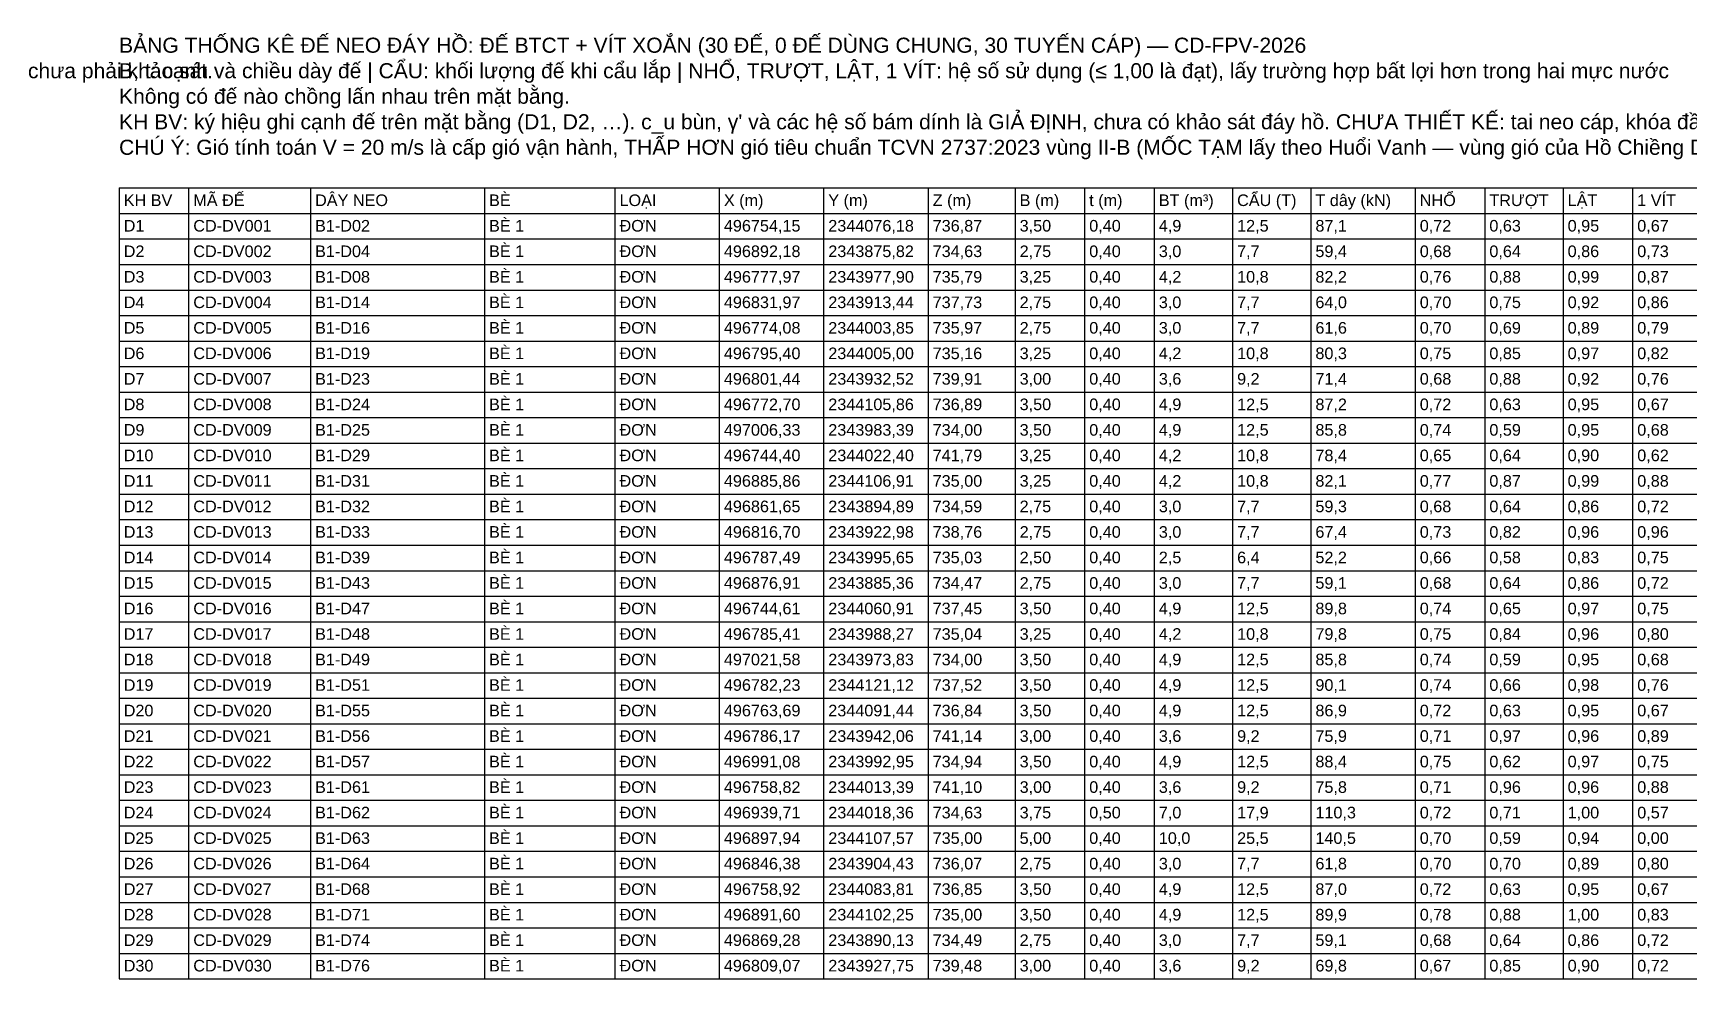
# Model space of a CAD drawing. Header units: metres. Extents: x 496742 to 497680, y 2343756 to 2344226.
# Drawn here: x 497302.9 to 497474.2, y 2344127.8 to 2344225.7 of the extents above; entities that cross this region are included whole.
import ezdxf

# ---------------------------------------------------------------- set-up
doc = ezdxf.new("R2010")
doc.units = ezdxf.units.M
doc.layers.add('07_BANG_THONG_KE_COC_BO', color=7, linetype='Continuous')
doc.layers.add('08_BANG_THONG_KE_DE_NEO', color=7, linetype='Continuous')
doc.styles.add('VN', font='arial.ttf')

msp = doc.modelspace()

# ---------------------------------------------------------------- linework, layer by layer
at = {"layer": '08_BANG_THONG_KE_DE_NEO'}
for p, q in [((497311.82, 2344209.648), (497506.22, 2344209.648)), ((497311.82, 2344209.648), (497311.82, 2344127.808)), ((497319.02, 2344209.648), (497319.02, 2344127.808)), ((497331.62, 2344209.648), (497331.62, 2344127.808)), ((497349.62, 2344209.648), (497349.62, 2344127.808)), ((497363.12, 2344209.648), (497363.12, 2344127.808)), ((497373.92, 2344209.648), (497373.92, 2344127.808)), ((497384.72, 2344209.648), (497384.72, 2344127.808)), ((497395.52, 2344209.648), (497395.52, 2344127.808)), ((497404.52, 2344209.648), (497404.52, 2344127.808)), ((497411.72, 2344209.648), (497411.72, 2344127.808)), ((497418.92, 2344209.648), (497418.92, 2344127.808)), ((497427.02, 2344209.648), (497427.02, 2344127.808)), ((497435.12, 2344209.648), (497435.12, 2344127.808)), ((497445.92, 2344209.648), (497445.92, 2344127.808)), ((497453.12, 2344209.648), (497453.12, 2344127.808)), ((497461.22, 2344209.648), (497461.22, 2344127.808)), ((497468.42, 2344209.648), (497468.42, 2344127.808)), ((497311.82, 2344207.008), (497506.22, 2344207.008)), ((497311.82, 2344204.368), (497506.22, 2344204.368)), ((497311.82, 2344201.728), (497506.22, 2344201.728)), ((497311.82, 2344199.088), (497506.22, 2344199.088)), ((497311.82, 2344196.448), (497506.22, 2344196.448)), ((497311.82, 2344193.808), (497506.22, 2344193.808)), ((497311.82, 2344191.168), (497506.22, 2344191.168)), ((497311.82, 2344188.528), (497506.22, 2344188.528)), ((497311.82, 2344185.888), (497506.22, 2344185.888)), ((497311.82, 2344183.248), (497506.22, 2344183.248)), ((497311.82, 2344180.608), (497506.22, 2344180.608)), ((497311.82, 2344177.968), (497506.22, 2344177.968)), ((497311.82, 2344175.328), (497506.22, 2344175.328)), ((497311.82, 2344172.688), (497506.22, 2344172.688)), ((497311.82, 2344170.048), (497506.22, 2344170.048)), ((497311.82, 2344167.408), (497506.22, 2344167.408)), ((497311.82, 2344164.768), (497506.22, 2344164.768)), ((497311.82, 2344162.128), (497506.22, 2344162.128)), ((497311.82, 2344159.488), (497506.22, 2344159.488)), ((497311.82, 2344156.848), (497506.22, 2344156.848)), ((497311.82, 2344154.208), (497506.22, 2344154.208)), ((497311.82, 2344151.568), (497506.22, 2344151.568)), ((497311.82, 2344148.928), (497506.22, 2344148.928)), ((497311.82, 2344146.288), (497506.22, 2344146.288)), ((497311.82, 2344143.648), (497506.22, 2344143.648)), ((497311.82, 2344141.008), (497506.22, 2344141.008)), ((497311.82, 2344138.368), (497506.22, 2344138.368)), ((497311.82, 2344135.728), (497506.22, 2344135.728)), ((497311.82, 2344133.088), (497506.22, 2344133.088)), ((497311.82, 2344130.448), (497506.22, 2344130.448)), ((497311.82, 2344127.808), (497506.22, 2344127.808))]:
    msp.add_line(p, q, dxfattribs=at)

# ---------------------------------------------------------------- texts
at = {"layer": '07_BANG_THONG_KE_COC_BO', "style": 'VN'}
msp.add_text('Quy tắc của Chủ đầu tư (08/10/2026): gần bờ, kể cả chỗ mấp mé nước, neo bằng cọc khoan nhồi; đế vít xoắn chỉ dùng giữa hai bè. Vị trí cọc mới lấy theo địa hình IFC (≥ 384,0 m), chưa phải khảo sát.', height=1.56, dxfattribs=at).set_placement((497127.92, 2344221))
at = {"layer": '08_BANG_THONG_KE_DE_NEO', "style": 'VN'}
for s, height, p in [('BẢNG THỐNG KÊ ĐẾ NEO ĐÁY HỒ: ĐẾ BTCT + VÍT XOẮN (30 ĐẾ, 0 ĐẾ DÙNG CHUNG, 30 TUYẾN CÁP) — CD-FPV-2026', 1.56, (497311.82, 2344223.64)), ('B, t: cạnh và chiều dày đế | CẨU: khối lượng đế khi cẩu lắp | NHỔ, TRƯỢT, LẬT, 1 VÍT: hệ số sử dụng (≤ 1,00 là đạt), lấy trường hợp bất lợi hơn trong hai mực nước', 1.56, (497311.82, 2344221)), ('Không có đế nào chồng lấn nhau trên mặt bằng.', 1.56, (497311.82, 2344218.36)), ("KH BV: ký hiệu ghi cạnh đế trên mặt bằng (D1, D2, …). c_u bùn, γ' và các hệ số bám dính là GIẢ ĐỊNH, chưa có khảo sát đáy hồ. CHƯA THIẾT KẾ: tai neo cáp, khóa đầu vít, móc cẩu, chống ăn mòn vít.", 1.56, (497311.82, 2344215.72)), ('CHÚ Ý: Gió tính toán V = 20 m/s là cấp gió vận hành, THẤP HƠN gió tiêu chuẩn TCVN 2737:2023 vùng II-B (MỐC TẠM lấy theo Huổi Vanh — vùng gió của Hồ Chiềng Dong chưa tra cứu) (V ≈ 29,7 m/s, q0 = 0,54 kN/m²): áp lực gió chỉ bằng 45% mức tiêu chuẩn. Cáp, cọc và đế neo định cỡ ở cấp gió này CHƯA được kiểm tra với bão thiết kế; nhập V = 30 m/s ở Tab 2 để kiểm tra.', 1.56, (497311.82, 2344213.08)), ('KH BV', 1.2, (497312.3, 2344207.776)), ('MÃ ĐẾ', 1.2, (497319.5, 2344207.776)), ('DÂY NEO', 1.2, (497332.1, 2344207.776)), ('BÈ', 1.2, (497350.1, 2344207.776)), ('LOẠI', 1.2, (497363.6, 2344207.776)), ('X (m)', 1.2, (497374.4, 2344207.776)), ('Y (m)', 1.2, (497385.2, 2344207.776)), ('Z (m)', 1.2, (497396, 2344207.776)), ('B (m)', 1.2, (497405, 2344207.776)), ('t (m)', 1.2, (497412.2, 2344207.776)), ('BT (m³)', 1.2, (497419.4, 2344207.776)), ('CẨU (T)', 1.2, (497427.5, 2344207.776)), ('T dây (kN)', 1.2, (497435.6, 2344207.776)), ('NHỔ', 1.2, (497446.4, 2344207.776)), ('TRƯỢT', 1.2, (497453.6, 2344207.776)), ('LẬT', 1.2, (497461.7, 2344207.776)), ('1 VÍT', 1.2, (497468.9, 2344207.776)), ('D1', 1.2, (497312.3, 2344205.136)), ('CD-DV001', 1.2, (497319.5, 2344205.136)), ('B1-D02', 1.2, (497332.1, 2344205.136)), ('BÈ 1', 1.2, (497350.1, 2344205.136)), ('ĐƠN', 1.2, (497363.6, 2344205.136)), ('496754,15', 1.2, (497374.4, 2344205.136)), ('2344076,18', 1.2, (497385.2, 2344205.136)), ('736,87', 1.2, (497396, 2344205.136)), ('3,50', 1.2, (497405, 2344205.136)), ('0,40', 1.2, (497412.2, 2344205.136)), ('4,9', 1.2, (497419.4, 2344205.136)), ('12,5', 1.2, (497427.5, 2344205.136)), ('87,1', 1.2, (497435.6, 2344205.136)), ('0,72', 1.2, (497446.4, 2344205.136)), ('0,63', 1.2, (497453.6, 2344205.136)), ('0,95', 1.2, (497461.7, 2344205.136)), ('0,67', 1.2, (497468.9, 2344205.136)), ('D2', 1.2, (497312.3, 2344202.496)), ('CD-DV002', 1.2, (497319.5, 2344202.496)), ('B1-D04', 1.2, (497332.1, 2344202.496)), ('BÈ 1', 1.2, (497350.1, 2344202.496)), ('ĐƠN', 1.2, (497363.6, 2344202.496)), ('496892,18', 1.2, (497374.4, 2344202.496)), ('2343875,82', 1.2, (497385.2, 2344202.496)), ('734,63', 1.2, (497396, 2344202.496)), ('2,75', 1.2, (497405, 2344202.496)), ('0,40', 1.2, (497412.2, 2344202.496)), ('3,0', 1.2, (497419.4, 2344202.496)), ('7,7', 1.2, (497427.5, 2344202.496)), ('59,4', 1.2, (497435.6, 2344202.496)), ('0,68', 1.2, (497446.4, 2344202.496)), ('0,64', 1.2, (497453.6, 2344202.496)), ('0,86', 1.2, (497461.7, 2344202.496)), ('0,73', 1.2, (497468.9, 2344202.496)), ('D3', 1.2, (497312.3, 2344199.856)), ('CD-DV003', 1.2, (497319.5, 2344199.856)), ('B1-D08', 1.2, (497332.1, 2344199.856)), ('BÈ 1', 1.2, (497350.1, 2344199.856)), ('ĐƠN', 1.2, (497363.6, 2344199.856)), ('496777,97', 1.2, (497374.4, 2344199.856)), ('2343977,90', 1.2, (497385.2, 2344199.856)), ('735,79', 1.2, (497396, 2344199.856)), ('3,25', 1.2, (497405, 2344199.856)), ('0,40', 1.2, (497412.2, 2344199.856)), ('4,2', 1.2, (497419.4, 2344199.856)), ('10,8', 1.2, (497427.5, 2344199.856)), ('82,2', 1.2, (497435.6, 2344199.856)), ('0,76', 1.2, (497446.4, 2344199.856)), ('0,88', 1.2, (497453.6, 2344199.856)), ('0,99', 1.2, (497461.7, 2344199.856)), ('0,87', 1.2, (497468.9, 2344199.856)), ('BÈ 1', 1.2, (497350.1, 2344197.216)), ('D4', 1.2, (497312.3, 2344197.216)), ('CD-DV004', 1.2, (497319.5, 2344197.216)), ('B1-D14', 1.2, (497332.1, 2344197.216)), ('ĐƠN', 1.2, (497363.6, 2344197.216)), ('496831,97', 1.2, (497374.4, 2344197.216)), ('2343913,44', 1.2, (497385.2, 2344197.216)), ('737,73', 1.2, (497396, 2344197.216)), ('2,75', 1.2, (497405, 2344197.216)), ('0,40', 1.2, (497412.2, 2344197.216)), ('3,0', 1.2, (497419.4, 2344197.216)), ('7,7', 1.2, (497427.5, 2344197.216)), ('64,0', 1.2, (497435.6, 2344197.216)), ('0,70', 1.2, (497446.4, 2344197.216)), ('0,75', 1.2, (497453.6, 2344197.216)), ('0,92', 1.2, (497461.7, 2344197.216)), ('0,86', 1.2, (497468.9, 2344197.216)), ('D5', 1.2, (497312.3, 2344194.576)), ('CD-DV005', 1.2, (497319.5, 2344194.576)), ('B1-D16', 1.2, (497332.1, 2344194.576)), ('BÈ 1', 1.2, (497350.1, 2344194.576)), ('ĐƠN', 1.2, (497363.6, 2344194.576)), ('496774,08', 1.2, (497374.4, 2344194.576)), ('2344003,85', 1.2, (497385.2, 2344194.576)), ('735,97', 1.2, (497396, 2344194.576)), ('2,75', 1.2, (497405, 2344194.576)), ('0,40', 1.2, (497412.2, 2344194.576)), ('3,0', 1.2, (497419.4, 2344194.576)), ('7,7', 1.2, (497427.5, 2344194.576)), ('61,6', 1.2, (497435.6, 2344194.576)), ('0,70', 1.2, (497446.4, 2344194.576)), ('0,69', 1.2, (497453.6, 2344194.576)), ('0,89', 1.2, (497461.7, 2344194.576)), ('0,79', 1.2, (497468.9, 2344194.576)), ('BÈ 1', 1.2, (497350.1, 2344191.936)), ('D6', 1.2, (497312.3, 2344191.936)), ('CD-DV006', 1.2, (497319.5, 2344191.936)), ('B1-D19', 1.2, (497332.1, 2344191.936)), ('ĐƠN', 1.2, (497363.6, 2344191.936)), ('496795,40', 1.2, (497374.4, 2344191.936)), ('2344005,00', 1.2, (497385.2, 2344191.936)), ('735,16', 1.2, (497396, 2344191.936)), ('3,25', 1.2, (497405, 2344191.936)), ('0,40', 1.2, (497412.2, 2344191.936)), ('4,2', 1.2, (497419.4, 2344191.936)), ('10,8', 1.2, (497427.5, 2344191.936)), ('80,3', 1.2, (497435.6, 2344191.936)), ('0,75', 1.2, (497446.4, 2344191.936)), ('0,85', 1.2, (497453.6, 2344191.936)), ('0,97', 1.2, (497461.7, 2344191.936)), ('0,82', 1.2, (497468.9, 2344191.936)), ('D7', 1.2, (497312.3, 2344189.296)), ('CD-DV007', 1.2, (497319.5, 2344189.296)), ('B1-D23', 1.2, (497332.1, 2344189.296)), ('BÈ 1', 1.2, (497350.1, 2344189.296)), ('ĐƠN', 1.2, (497363.6, 2344189.296)), ('496801,44', 1.2, (497374.4, 2344189.296)), ('2343932,52', 1.2, (497385.2, 2344189.296)), ('739,91', 1.2, (497396, 2344189.296)), ('3,00', 1.2, (497405, 2344189.296)), ('0,40', 1.2, (497412.2, 2344189.296)), ('3,6', 1.2, (497419.4, 2344189.296)), ('9,2', 1.2, (497427.5, 2344189.296)), ('71,4', 1.2, (497435.6, 2344189.296)), ('0,68', 1.2, (497446.4, 2344189.296)), ('0,88', 1.2, (497453.6, 2344189.296)), ('0,92', 1.2, (497461.7, 2344189.296)), ('0,76', 1.2, (497468.9, 2344189.296)), ('D8', 1.2, (497312.3, 2344186.656)), ('CD-DV008', 1.2, (497319.5, 2344186.656)), ('B1-D24', 1.2, (497332.1, 2344186.656)), ('BÈ 1', 1.2, (497350.1, 2344186.656)), ('ĐƠN', 1.2, (497363.6, 2344186.656)), ('496772,70', 1.2, (497374.4, 2344186.656)), ('2344105,86', 1.2, (497385.2, 2344186.656)), ('736,89', 1.2, (497396, 2344186.656)), ('3,50', 1.2, (497405, 2344186.656)), ('0,40', 1.2, (497412.2, 2344186.656)), ('4,9', 1.2, (497419.4, 2344186.656)), ('12,5', 1.2, (497427.5, 2344186.656)), ('87,2', 1.2, (497435.6, 2344186.656)), ('0,72', 1.2, (497446.4, 2344186.656)), ('0,63', 1.2, (497453.6, 2344186.656)), ('0,95', 1.2, (497461.7, 2344186.656)), ('0,67', 1.2, (497468.9, 2344186.656)), ('D9', 1.2, (497312.3, 2344184.016)), ('CD-DV009', 1.2, (497319.5, 2344184.016)), ('B1-D25', 1.2, (497332.1, 2344184.016)), ('BÈ 1', 1.2, (497350.1, 2344184.016)), ('ĐƠN', 1.2, (497363.6, 2344184.016)), ('497006,33', 1.2, (497374.4, 2344184.016)), ('2343983,39', 1.2, (497385.2, 2344184.016)), ('734,00', 1.2, (497396, 2344184.016)), ('3,50', 1.2, (497405, 2344184.016)), ('0,40', 1.2, (497412.2, 2344184.016)), ('4,9', 1.2, (497419.4, 2344184.016)), ('12,5', 1.2, (497427.5, 2344184.016)), ('85,8', 1.2, (497435.6, 2344184.016)), ('0,74', 1.2, (497446.4, 2344184.016)), ('0,59', 1.2, (497453.6, 2344184.016)), ('0,95', 1.2, (497461.7, 2344184.016)), ('0,68', 1.2, (497468.9, 2344184.016)), ('D10', 1.2, (497312.3, 2344181.376)), ('CD-DV010', 1.2, (497319.5, 2344181.376)), ('B1-D29', 1.2, (497332.1, 2344181.376)), ('BÈ 1', 1.2, (497350.1, 2344181.376)), ('ĐƠN', 1.2, (497363.6, 2344181.376)), ('496744,40', 1.2, (497374.4, 2344181.376)), ('2344022,40', 1.2, (497385.2, 2344181.376)), ('741,79', 1.2, (497396, 2344181.376)), ('3,25', 1.2, (497405, 2344181.376)), ('0,40', 1.2, (497412.2, 2344181.376)), ('4,2', 1.2, (497419.4, 2344181.376)), ('10,8', 1.2, (497427.5, 2344181.376)), ('78,4', 1.2, (497435.6, 2344181.376)), ('0,65', 1.2, (497446.4, 2344181.376)), ('0,64', 1.2, (497453.6, 2344181.376)), ('0,90', 1.2, (497461.7, 2344181.376)), ('0,62', 1.2, (497468.9, 2344181.376)), ('D11', 1.2, (497312.3, 2344178.736)), ('CD-DV011', 1.2, (497319.5, 2344178.736)), ('B1-D31', 1.2, (497332.1, 2344178.736)), ('BÈ 1', 1.2, (497350.1, 2344178.736)), ('ĐƠN', 1.2, (497363.6, 2344178.736)), ('496885,86', 1.2, (497374.4, 2344178.736)), ('2344106,91', 1.2, (497385.2, 2344178.736)), ('735,00', 1.2, (497396, 2344178.736)), ('3,25', 1.2, (497405, 2344178.736)), ('0,40', 1.2, (497412.2, 2344178.736)), ('4,2', 1.2, (497419.4, 2344178.736)), ('10,8', 1.2, (497427.5, 2344178.736)), ('82,1', 1.2, (497435.6, 2344178.736)), ('0,77', 1.2, (497446.4, 2344178.736)), ('0,87', 1.2, (497453.6, 2344178.736)), ('0,99', 1.2, (497461.7, 2344178.736)), ('0,88', 1.2, (497468.9, 2344178.736)), ('D12', 1.2, (497312.3, 2344176.096)), ('CD-DV012', 1.2, (497319.5, 2344176.096)), ('B1-D32', 1.2, (497332.1, 2344176.096)), ('BÈ 1', 1.2, (497350.1, 2344176.096)), ('ĐƠN', 1.2, (497363.6, 2344176.096)), ('496861,65', 1.2, (497374.4, 2344176.096)), ('2343894,89', 1.2, (497385.2, 2344176.096)), ('734,59', 1.2, (497396, 2344176.096)), ('2,75', 1.2, (497405, 2344176.096)), ('0,40', 1.2, (497412.2, 2344176.096)), ('3,0', 1.2, (497419.4, 2344176.096)), ('7,7', 1.2, (497427.5, 2344176.096)), ('59,3', 1.2, (497435.6, 2344176.096)), ('0,68', 1.2, (497446.4, 2344176.096)), ('0,64', 1.2, (497453.6, 2344176.096)), ('0,86', 1.2, (497461.7, 2344176.096)), ('0,72', 1.2, (497468.9, 2344176.096)), ('D13', 1.2, (497312.3, 2344173.456)), ('CD-DV013', 1.2, (497319.5, 2344173.456)), ('B1-D33', 1.2, (497332.1, 2344173.456)), ('BÈ 1', 1.2, (497350.1, 2344173.456)), ('ĐƠN', 1.2, (497363.6, 2344173.456)), ('496816,70', 1.2, (497374.4, 2344173.456)), ('2343922,98', 1.2, (497385.2, 2344173.456)), ('738,76', 1.2, (497396, 2344173.456)), ('2,75', 1.2, (497405, 2344173.456)), ('0,40', 1.2, (497412.2, 2344173.456)), ('3,0', 1.2, (497419.4, 2344173.456)), ('7,7', 1.2, (497427.5, 2344173.456)), ('67,4', 1.2, (497435.6, 2344173.456)), ('0,73', 1.2, (497446.4, 2344173.456)), ('0,82', 1.2, (497453.6, 2344173.456)), ('0,96', 1.2, (497461.7, 2344173.456)), ('0,96', 1.2, (497468.9, 2344173.456)), ('D14', 1.2, (497312.3, 2344170.816)), ('CD-DV014', 1.2, (497319.5, 2344170.816)), ('B1-D39', 1.2, (497332.1, 2344170.816)), ('BÈ 1', 1.2, (497350.1, 2344170.816)), ('ĐƠN', 1.2, (497363.6, 2344170.816)), ('496787,49', 1.2, (497374.4, 2344170.816)), ('2343995,65', 1.2, (497385.2, 2344170.816)), ('735,03', 1.2, (497396, 2344170.816)), ('2,50', 1.2, (497405, 2344170.816)), ('0,40', 1.2, (497412.2, 2344170.816)), ('2,5', 1.2, (497419.4, 2344170.816)), ('6,4', 1.2, (497427.5, 2344170.816)), ('52,2', 1.2, (497435.6, 2344170.816)), ('0,66', 1.2, (497446.4, 2344170.816)), ('0,58', 1.2, (497453.6, 2344170.816)), ('0,83', 1.2, (497461.7, 2344170.816)), ('0,75', 1.2, (497468.9, 2344170.816)), ('BÈ 1', 1.2, (497350.1, 2344168.176)), ('D15', 1.2, (497312.3, 2344168.176)), ('CD-DV015', 1.2, (497319.5, 2344168.176)), ('B1-D43', 1.2, (497332.1, 2344168.176)), ('ĐƠN', 1.2, (497363.6, 2344168.176)), ('496876,91', 1.2, (497374.4, 2344168.176)), ('2343885,36', 1.2, (497385.2, 2344168.176)), ('734,47', 1.2, (497396, 2344168.176)), ('2,75', 1.2, (497405, 2344168.176)), ('0,40', 1.2, (497412.2, 2344168.176)), ('3,0', 1.2, (497419.4, 2344168.176)), ('7,7', 1.2, (497427.5, 2344168.176)), ('59,1', 1.2, (497435.6, 2344168.176)), ('0,68', 1.2, (497446.4, 2344168.176)), ('0,64', 1.2, (497453.6, 2344168.176)), ('0,86', 1.2, (497461.7, 2344168.176)), ('0,72', 1.2, (497468.9, 2344168.176)), ('D16', 1.2, (497312.3, 2344165.536)), ('CD-DV016', 1.2, (497319.5, 2344165.536)), ('B1-D47', 1.2, (497332.1, 2344165.536)), ('BÈ 1', 1.2, (497350.1, 2344165.536)), ('ĐƠN', 1.2, (497363.6, 2344165.536)), ('496744,61', 1.2, (497374.4, 2344165.536)), ('2344060,91', 1.2, (497385.2, 2344165.536)), ('737,45', 1.2, (497396, 2344165.536)), ('3,50', 1.2, (497405, 2344165.536)), ('0,40', 1.2, (497412.2, 2344165.536)), ('4,9', 1.2, (497419.4, 2344165.536)), ('12,5', 1.2, (497427.5, 2344165.536)), ('89,8', 1.2, (497435.6, 2344165.536)), ('0,74', 1.2, (497446.4, 2344165.536)), ('0,65', 1.2, (497453.6, 2344165.536)), ('0,97', 1.2, (497461.7, 2344165.536)), ('0,75', 1.2, (497468.9, 2344165.536)), ('BÈ 1', 1.2, (497350.1, 2344162.896)), ('D17', 1.2, (497312.3, 2344162.896)), ('CD-DV017', 1.2, (497319.5, 2344162.896)), ('B1-D48', 1.2, (497332.1, 2344162.896)), ('ĐƠN', 1.2, (497363.6, 2344162.896)), ('496785,41', 1.2, (497374.4, 2344162.896)), ('2343988,27', 1.2, (497385.2, 2344162.896)), ('735,04', 1.2, (497396, 2344162.896)), ('3,25', 1.2, (497405, 2344162.896)), ('0,40', 1.2, (497412.2, 2344162.896)), ('4,2', 1.2, (497419.4, 2344162.896)), ('10,8', 1.2, (497427.5, 2344162.896)), ('79,8', 1.2, (497435.6, 2344162.896)), ('0,75', 1.2, (497446.4, 2344162.896)), ('0,84', 1.2, (497453.6, 2344162.896)), ('0,96', 1.2, (497461.7, 2344162.896)), ('0,80', 1.2, (497468.9, 2344162.896)), ('D18', 1.2, (497312.3, 2344160.256)), ('CD-DV018', 1.2, (497319.5, 2344160.256)), ('B1-D49', 1.2, (497332.1, 2344160.256)), ('BÈ 1', 1.2, (497350.1, 2344160.256)), ('ĐƠN', 1.2, (497363.6, 2344160.256)), ('497021,58', 1.2, (497374.4, 2344160.256)), ('2343973,83', 1.2, (497385.2, 2344160.256)), ('734,00', 1.2, (497396, 2344160.256)), ('3,50', 1.2, (497405, 2344160.256)), ('0,40', 1.2, (497412.2, 2344160.256)), ('4,9', 1.2, (497419.4, 2344160.256)), ('12,5', 1.2, (497427.5, 2344160.256)), ('85,8', 1.2, (497435.6, 2344160.256)), ('0,74', 1.2, (497446.4, 2344160.256)), ('0,59', 1.2, (497453.6, 2344160.256)), ('0,95', 1.2, (497461.7, 2344160.256)), ('0,68', 1.2, (497468.9, 2344160.256)), ('D19', 1.2, (497312.3, 2344157.616)), ('CD-DV019', 1.2, (497319.5, 2344157.616)), ('B1-D51', 1.2, (497332.1, 2344157.616)), ('BÈ 1', 1.2, (497350.1, 2344157.616)), ('ĐƠN', 1.2, (497363.6, 2344157.616)), ('496782,23', 1.2, (497374.4, 2344157.616)), ('2344121,12', 1.2, (497385.2, 2344157.616)), ('737,52', 1.2, (497396, 2344157.616)), ('3,50', 1.2, (497405, 2344157.616)), ('0,40', 1.2, (497412.2, 2344157.616)), ('4,9', 1.2, (497419.4, 2344157.616)), ('12,5', 1.2, (497427.5, 2344157.616)), ('90,1', 1.2, (497435.6, 2344157.616)), ('0,74', 1.2, (497446.4, 2344157.616)), ('0,66', 1.2, (497453.6, 2344157.616)), ('0,98', 1.2, (497461.7, 2344157.616)), ('0,76', 1.2, (497468.9, 2344157.616)), ('D20', 1.2, (497312.3, 2344154.976)), ('CD-DV020', 1.2, (497319.5, 2344154.976)), ('B1-D55', 1.2, (497332.1, 2344154.976)), ('BÈ 1', 1.2, (497350.1, 2344154.976)), ('ĐƠN', 1.2, (497363.6, 2344154.976)), ('496763,69', 1.2, (497374.4, 2344154.976)), ('2344091,44', 1.2, (497385.2, 2344154.976)), ('736,84', 1.2, (497396, 2344154.976)), ('3,50', 1.2, (497405, 2344154.976)), ('0,40', 1.2, (497412.2, 2344154.976)), ('4,9', 1.2, (497419.4, 2344154.976)), ('12,5', 1.2, (497427.5, 2344154.976)), ('86,9', 1.2, (497435.6, 2344154.976)), ('0,72', 1.2, (497446.4, 2344154.976)), ('0,63', 1.2, (497453.6, 2344154.976)), ('0,95', 1.2, (497461.7, 2344154.976)), ('0,67', 1.2, (497468.9, 2344154.976)), ('D21', 1.2, (497312.3, 2344152.336)), ('CD-DV021', 1.2, (497319.5, 2344152.336)), ('B1-D56', 1.2, (497332.1, 2344152.336)), ('BÈ 1', 1.2, (497350.1, 2344152.336)), ('ĐƠN', 1.2, (497363.6, 2344152.336)), ('496786,17', 1.2, (497374.4, 2344152.336)), ('2343942,06', 1.2, (497385.2, 2344152.336)), ('741,14', 1.2, (497396, 2344152.336)), ('3,00', 1.2, (497405, 2344152.336)), ('0,40', 1.2, (497412.2, 2344152.336)), ('3,6', 1.2, (497419.4, 2344152.336)), ('9,2', 1.2, (497427.5, 2344152.336)), ('75,9', 1.2, (497435.6, 2344152.336)), ('0,71', 1.2, (497446.4, 2344152.336)), ('0,97', 1.2, (497453.6, 2344152.336)), ('0,96', 1.2, (497461.7, 2344152.336)), ('0,89', 1.2, (497468.9, 2344152.336)), ('D22', 1.2, (497312.3, 2344149.696)), ('CD-DV022', 1.2, (497319.5, 2344149.696)), ('B1-D57', 1.2, (497332.1, 2344149.696)), ('BÈ 1', 1.2, (497350.1, 2344149.696)), ('ĐƠN', 1.2, (497363.6, 2344149.696)), ('496991,08', 1.2, (497374.4, 2344149.696)), ('2343992,95', 1.2, (497385.2, 2344149.696)), ('734,94', 1.2, (497396, 2344149.696)), ('3,50', 1.2, (497405, 2344149.696)), ('0,40', 1.2, (497412.2, 2344149.696)), ('4,9', 1.2, (497419.4, 2344149.696)), ('12,5', 1.2, (497427.5, 2344149.696)), ('88,4', 1.2, (497435.6, 2344149.696)), ('0,75', 1.2, (497446.4, 2344149.696)), ('0,62', 1.2, (497453.6, 2344149.696)), ('0,97', 1.2, (497461.7, 2344149.696)), ('0,75', 1.2, (497468.9, 2344149.696)), ('D23', 1.2, (497312.3, 2344147.056)), ('CD-DV023', 1.2, (497319.5, 2344147.056)), ('B1-D61', 1.2, (497332.1, 2344147.056)), ('BÈ 1', 1.2, (497350.1, 2344147.056)), ('ĐƠN', 1.2, (497363.6, 2344147.056)), ('496758,82', 1.2, (497374.4, 2344147.056)), ('2344013,39', 1.2, (497385.2, 2344147.056)), ('741,10', 1.2, (497396, 2344147.056)), ('3,00', 1.2, (497405, 2344147.056)), ('0,40', 1.2, (497412.2, 2344147.056)), ('3,6', 1.2, (497419.4, 2344147.056)), ('9,2', 1.2, (497427.5, 2344147.056)), ('75,8', 1.2, (497435.6, 2344147.056)), ('0,71', 1.2, (497446.4, 2344147.056)), ('0,96', 1.2, (497453.6, 2344147.056)), ('0,96', 1.2, (497461.7, 2344147.056)), ('0,88', 1.2, (497468.9, 2344147.056)), ('D24', 1.2, (497312.3, 2344144.416)), ('CD-DV024', 1.2, (497319.5, 2344144.416)), ('B1-D62', 1.2, (497332.1, 2344144.416)), ('BÈ 1', 1.2, (497350.1, 2344144.416)), ('ĐƠN', 1.2, (497363.6, 2344144.416)), ('496939,71', 1.2, (497374.4, 2344144.416)), ('2344018,36', 1.2, (497385.2, 2344144.416)), ('734,63', 1.2, (497396, 2344144.416)), ('3,75', 1.2, (497405, 2344144.416)), ('0,50', 1.2, (497412.2, 2344144.416)), ('7,0', 1.2, (497419.4, 2344144.416)), ('17,9', 1.2, (497427.5, 2344144.416)), ('110,3', 1.2, (497435.6, 2344144.416)), ('0,72', 1.2, (497446.4, 2344144.416)), ('0,71', 1.2, (497453.6, 2344144.416)), ('1,00', 1.2, (497461.7, 2344144.416)), ('0,57', 1.2, (497468.9, 2344144.416)), ('D25', 1.2, (497312.3, 2344141.776)), ('CD-DV025', 1.2, (497319.5, 2344141.776)), ('B1-D63', 1.2, (497332.1, 2344141.776)), ('BÈ 1', 1.2, (497350.1, 2344141.776)), ('ĐƠN', 1.2, (497363.6, 2344141.776)), ('496897,94', 1.2, (497374.4, 2344141.776)), ('2344107,57', 1.2, (497385.2, 2344141.776)), ('735,00', 1.2, (497396, 2344141.776)), ('5,00', 1.2, (497405, 2344141.776)), ('0,40', 1.2, (497412.2, 2344141.776)), ('10,0', 1.2, (497419.4, 2344141.776)), ('25,5', 1.2, (497427.5, 2344141.776)), ('140,5', 1.2, (497435.6, 2344141.776)), ('0,70', 1.2, (497446.4, 2344141.776)), ('0,59', 1.2, (497453.6, 2344141.776)), ('0,94', 1.2, (497461.7, 2344141.776)), ('0,00', 1.2, (497468.9, 2344141.776)), ('D26', 1.2, (497312.3, 2344139.136)), ('CD-DV026', 1.2, (497319.5, 2344139.136)), ('B1-D64', 1.2, (497332.1, 2344139.136)), ('BÈ 1', 1.2, (497350.1, 2344139.136)), ('ĐƠN', 1.2, (497363.6, 2344139.136)), ('496846,38', 1.2, (497374.4, 2344139.136)), ('2343904,43', 1.2, (497385.2, 2344139.136)), ('736,07', 1.2, (497396, 2344139.136)), ('2,75', 1.2, (497405, 2344139.136)), ('0,40', 1.2, (497412.2, 2344139.136)), ('3,0', 1.2, (497419.4, 2344139.136)), ('7,7', 1.2, (497427.5, 2344139.136)), ('61,8', 1.2, (497435.6, 2344139.136)), ('0,70', 1.2, (497446.4, 2344139.136)), ('0,70', 1.2, (497453.6, 2344139.136)), ('0,89', 1.2, (497461.7, 2344139.136)), ('0,80', 1.2, (497468.9, 2344139.136)), ('D27', 1.2, (497312.3, 2344136.496)), ('CD-DV027', 1.2, (497319.5, 2344136.496)), ('B1-D68', 1.2, (497332.1, 2344136.496)), ('BÈ 1', 1.2, (497350.1, 2344136.496)), ('ĐƠN', 1.2, (497363.6, 2344136.496)), ('496758,92', 1.2, (497374.4, 2344136.496)), ('2344083,81', 1.2, (497385.2, 2344136.496)), ('736,85', 1.2, (497396, 2344136.496)), ('3,50', 1.2, (497405, 2344136.496)), ('0,40', 1.2, (497412.2, 2344136.496)), ('4,9', 1.2, (497419.4, 2344136.496)), ('12,5', 1.2, (497427.5, 2344136.496)), ('87,0', 1.2, (497435.6, 2344136.496)), ('0,72', 1.2, (497446.4, 2344136.496)), ('0,63', 1.2, (497453.6, 2344136.496)), ('0,95', 1.2, (497461.7, 2344136.496)), ('0,67', 1.2, (497468.9, 2344136.496)), ('BÈ 1', 1.2, (497350.1, 2344133.856)), ('D28', 1.2, (497312.3, 2344133.856)), ('CD-DV028', 1.2, (497319.5, 2344133.856)), ('B1-D71', 1.2, (497332.1, 2344133.856)), ('ĐƠN', 1.2, (497363.6, 2344133.856)), ('496891,60', 1.2, (497374.4, 2344133.856)), ('2344102,25', 1.2, (497385.2, 2344133.856)), ('735,00', 1.2, (497396, 2344133.856)), ('3,50', 1.2, (497405, 2344133.856)), ('0,40', 1.2, (497412.2, 2344133.856)), ('4,9', 1.2, (497419.4, 2344133.856)), ('12,5', 1.2, (497427.5, 2344133.856)), ('89,9', 1.2, (497435.6, 2344133.856)), ('0,78', 1.2, (497446.4, 2344133.856)), ('0,88', 1.2, (497453.6, 2344133.856)), ('1,00', 1.2, (497461.7, 2344133.856)), ('0,83', 1.2, (497468.9, 2344133.856)), ('D29', 1.2, (497312.3, 2344131.216)), ('CD-DV029', 1.2, (497319.5, 2344131.216)), ('B1-D74', 1.2, (497332.1, 2344131.216)), ('BÈ 1', 1.2, (497350.1, 2344131.216)), ('ĐƠN', 1.2, (497363.6, 2344131.216)), ('496869,28', 1.2, (497374.4, 2344131.216)), ('2343890,13', 1.2, (497385.2, 2344131.216)), ('734,49', 1.2, (497396, 2344131.216)), ('2,75', 1.2, (497405, 2344131.216)), ('0,40', 1.2, (497412.2, 2344131.216)), ('3,0', 1.2, (497419.4, 2344131.216)), ('7,7', 1.2, (497427.5, 2344131.216)), ('59,1', 1.2, (497435.6, 2344131.216)), ('0,68', 1.2, (497446.4, 2344131.216)), ('0,64', 1.2, (497453.6, 2344131.216)), ('0,86', 1.2, (497461.7, 2344131.216)), ('0,72', 1.2, (497468.9, 2344131.216)), ('BÈ 1', 1.2, (497350.1, 2344128.576)), ('D30', 1.2, (497312.3, 2344128.576)), ('CD-DV030', 1.2, (497319.5, 2344128.576)), ('B1-D76', 1.2, (497332.1, 2344128.576)), ('ĐƠN', 1.2, (497363.6, 2344128.576)), ('496809,07', 1.2, (497374.4, 2344128.576)), ('2343927,75', 1.2, (497385.2, 2344128.576)), ('739,48', 1.2, (497396, 2344128.576)), ('3,00', 1.2, (497405, 2344128.576)), ('0,40', 1.2, (497412.2, 2344128.576)), ('3,6', 1.2, (497419.4, 2344128.576)), ('9,2', 1.2, (497427.5, 2344128.576)), ('69,8', 1.2, (497435.6, 2344128.576)), ('0,67', 1.2, (497446.4, 2344128.576)), ('0,85', 1.2, (497453.6, 2344128.576)), ('0,90', 1.2, (497461.7, 2344128.576)), ('0,72', 1.2, (497468.9, 2344128.576))]:
    msp.add_text(s, height=height, dxfattribs=at).set_placement(p)

doc.saveas('drawing.dxf')
